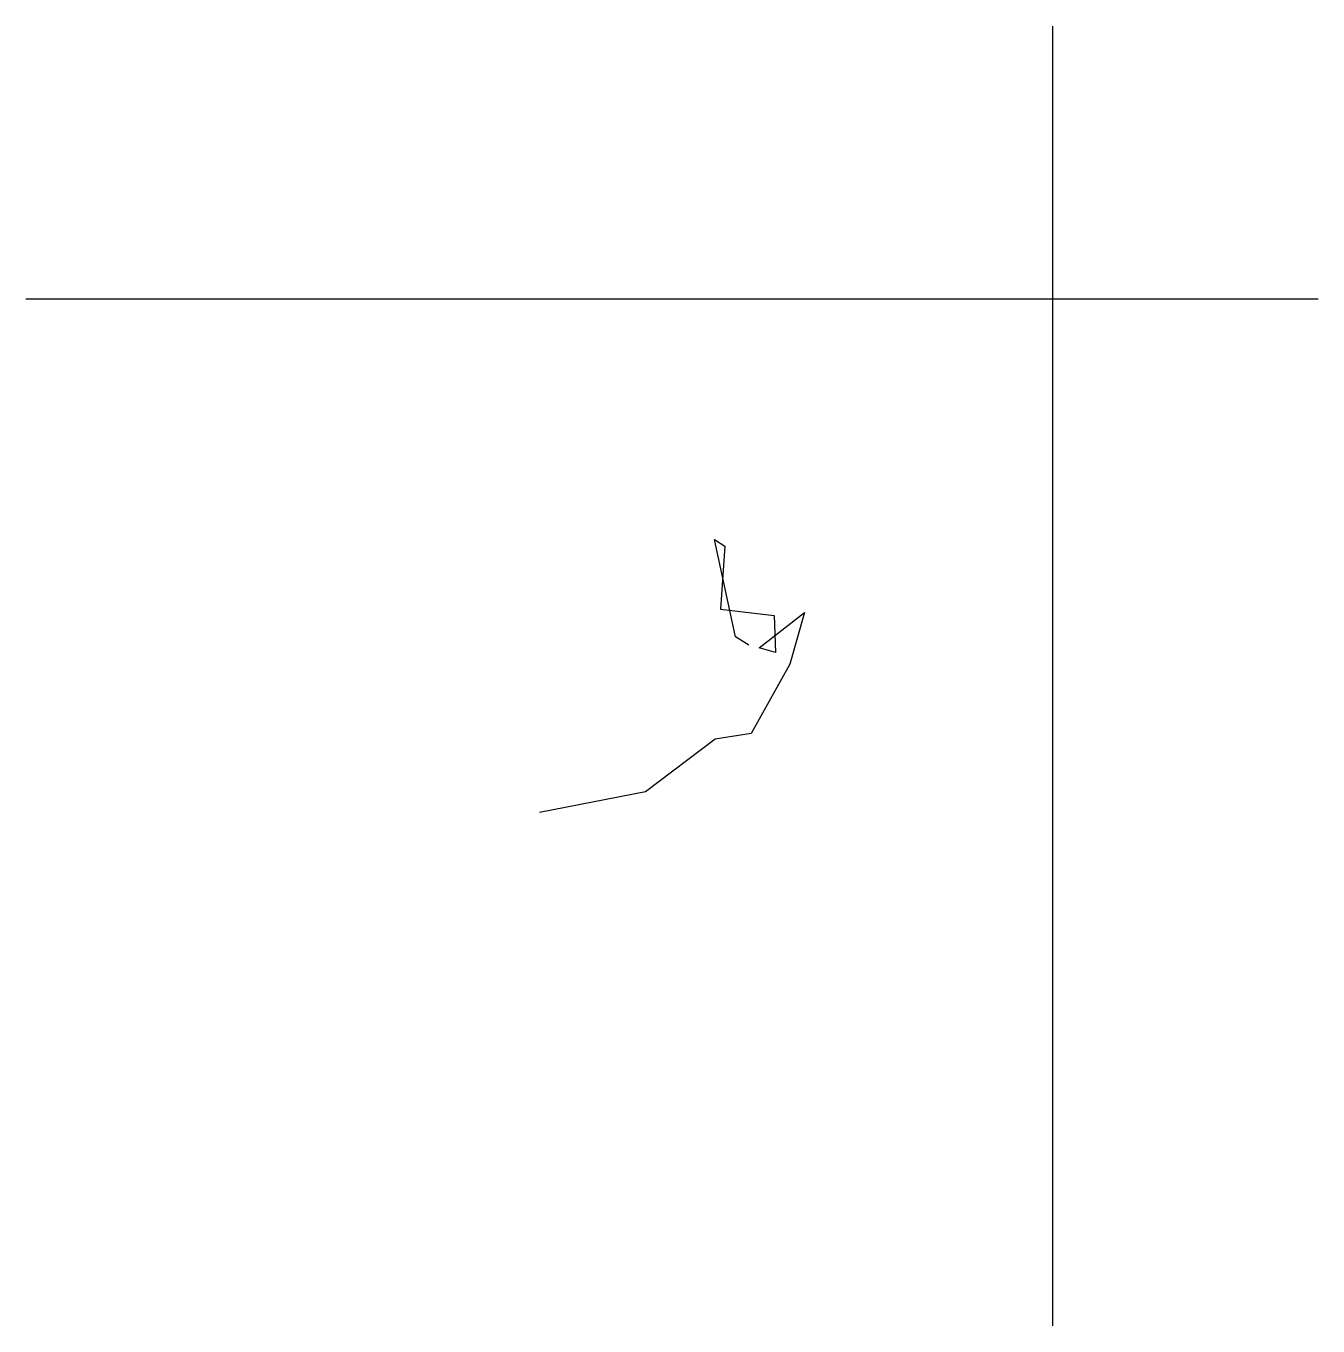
# Model space of a CAD drawing. Extents: x 0 to 126, y 0 to 127.
import ezdxf

# ---------------------------------------------------------------- set-up
doc = ezdxf.new("R2010")
doc.units = 0
doc.layers.add('CentreLine', color=5, linetype='CONTINUOUS')
doc.layers.add('Grid', color=7, linetype='CONTINUOUS')

msp = doc.modelspace()

# ---------------------------------------------------------------- linework, layer by layer
at = {"layer": 'CentreLine'}
for p, q in [((69.09, 67.09, 9.47), (67.07, 76.57, 5.56)), ((67.07, 76.57, 5.56), (68.07, 75.93, 6.35)), ((68.07, 75.93, 34.55), (67.64, 69.8, 38.39)), ((68.07, 75.93, 6.35), (68.07, 75.93, 34.55)), ((67.64, 69.8, 38.39), (67.64, 69.8, 43.69)), ((67.64, 69.8, 43.69), (72.85, 69.16, 44.52)), ((71.39, 66.02, 49.54), (75.83, 69.48, 49.54)), ((72.85, 69.16, 44.52), (72.98, 65.56, 46.69)), ((75.83, 69.48, 57.9), (74.38, 64.45, 56.6)), ((75.83, 69.48, 49.54), (75.83, 69.48, 57.9)), ((70.39, 66.28), (69.09, 67.09, 2.28)), ((69.09, 67.09, 2.28), (69.09, 67.09, 9.47)), ((72.98, 65.56, 46.69), (71.39, 66.02, 49.54)), ((74.38, 64.45, 56.6), (70.64, 57.68, 59.72)), ((67.13, 57.13, 63.53), (60.33, 52, 62.02)), ((70.64, 57.68, 59.72), (67.13, 57.13, 63.53)), ((60.33, 52, 62.02), (50, 50, 57.98))]:
    msp.add_line(p, q, dxfattribs=at)
at = {"layer": 'Grid'}
for p, q in [((100, 0), (100, 126.57)), ((0, 100), (125.83, 100))]:
    msp.add_line(p, q, dxfattribs=at)

doc.saveas('drawing.dxf')
